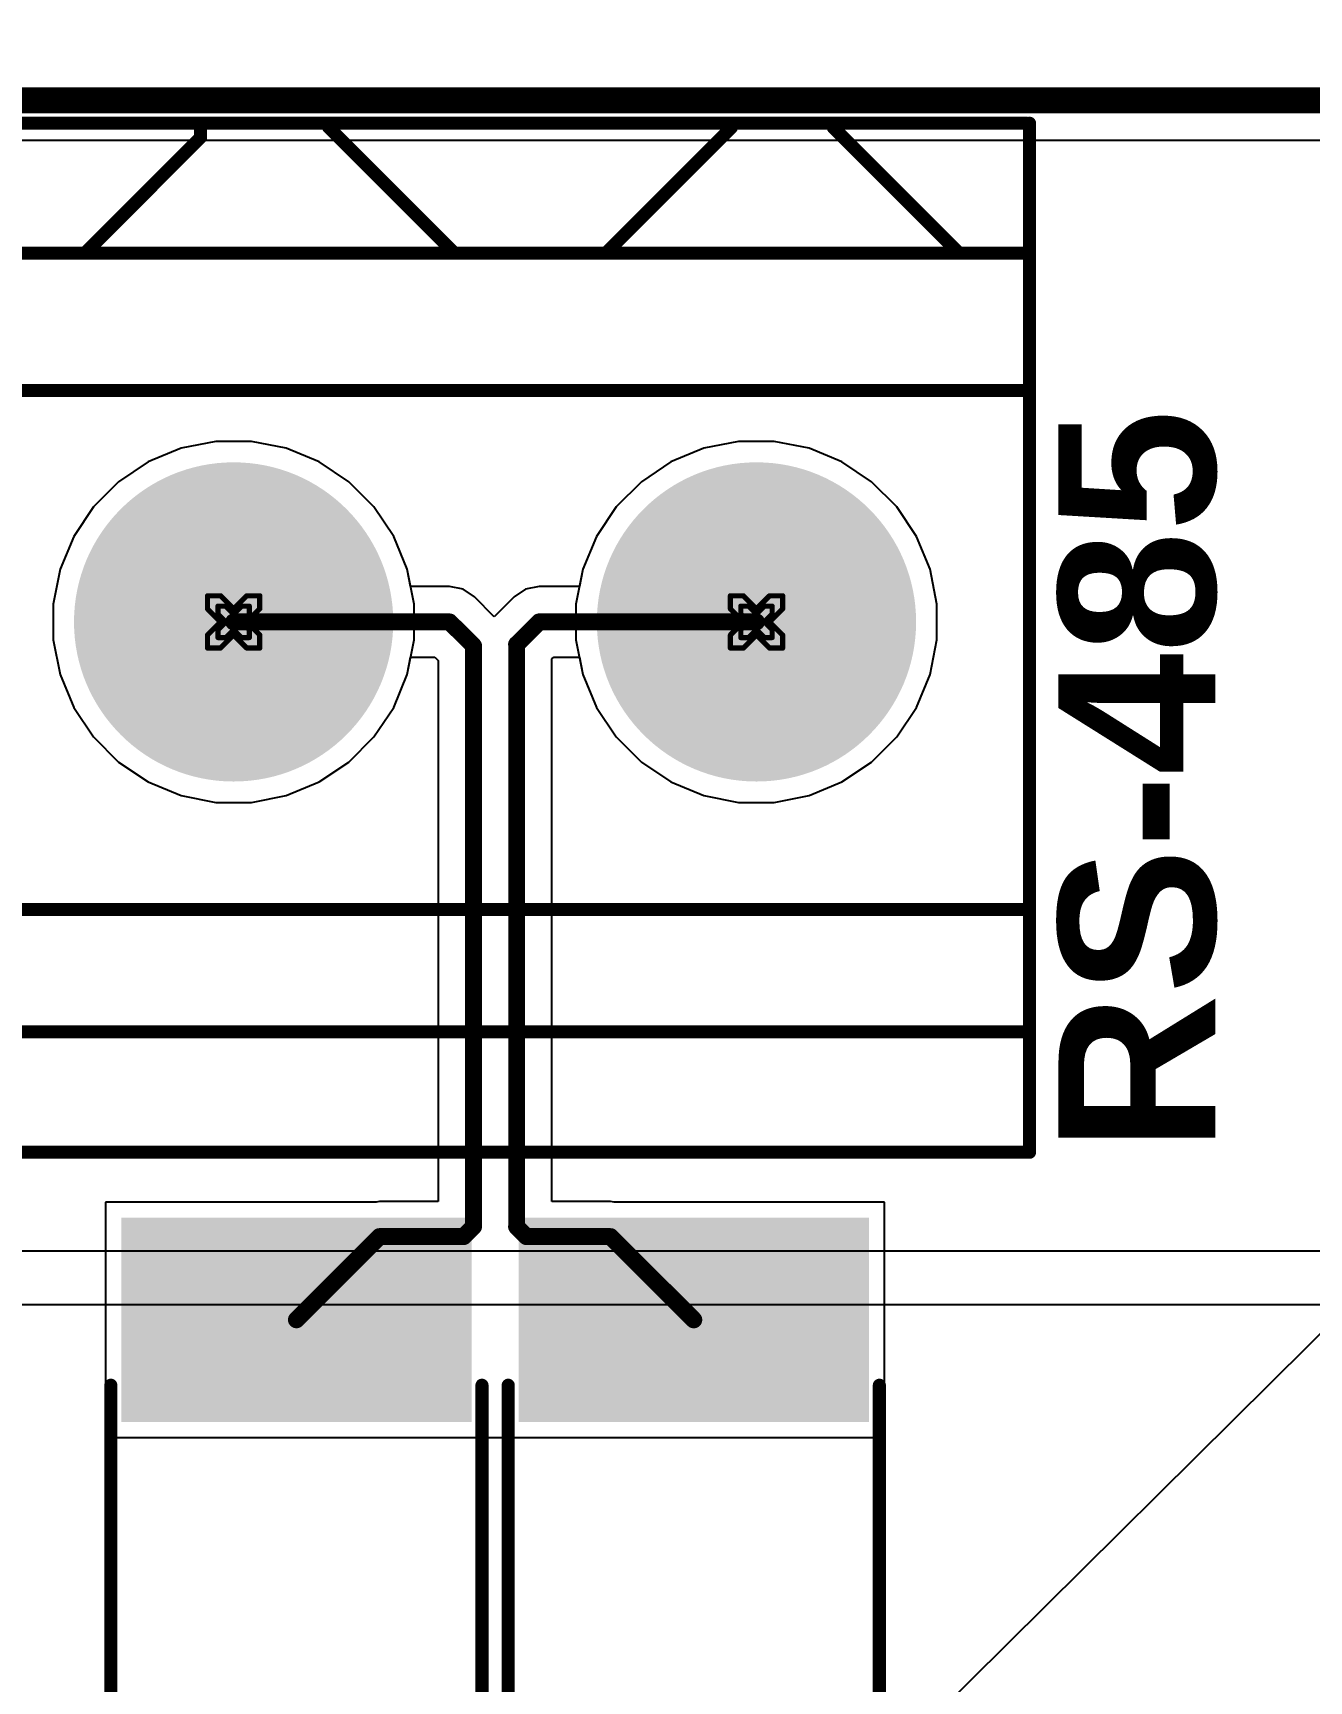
# Model space of a CAD drawing. Header units: inches. Extents: x 0 to 5401, y 0 to 5414.
# Drawn here: x 33.81 to 46.21, y 101.64 to 117.65 of the extents above; entities that cross this region are included whole.
import ezdxf

# ---------------------------------------------------------------- set-up
doc = ezdxf.new("R2010")
doc.units = ezdxf.units.IN
for name, color, linetype in [('Board Outline', 216, 'Continuous'), ('Bottom Layer', 5, 'Continuous'), ('Bottom Solder', 6, 'Continuous'), ('Drill Drawing', 1, 'Continuous'), ('Layer 1', 16, 'Continuous'), ('Layer 2', 76, 'Continuous'), ('Multi-Layer', 9, 'Continuous'), ('Pad Holes', 156, 'Continuous'), ('Top Layer', 1, 'Continuous'), ('Top Overlay', 2, 'Continuous'), ('Top Paste', 8, 'Continuous'), ('Top Solder', 216, 'Continuous')]:
    doc.layers.add(name, color=color, linetype=linetype)
doc.styles.add('Arial_Bold', font='', dxfattribs={"height": 0.2})
doc.styles.get('Arial_Bold').set_extended_font_data('Arial', bold=True)

# ---------------------------------------------------------------- blocks, each defined once
blk = doc.blocks.new('P____PAK_SO_8_1')
at = {"layer": 'Top Solder'}
blk.add_line((2.629, -2.439), (-5387.451, -5346.576), dxfattribs=at)
blk = doc.blocks.new('DB128L_5_08_3P_BK_S_187')
at = {"layer": 'Bottom Layer'}
h = blk.add_hatch(color=5, dxfattribs=at)
edge = h.paths.add_edge_path()
edge.add_arc((-5.08, 0), 1.5, 0, 360)
h = blk.add_hatch(color=5, dxfattribs=at)
edge = h.paths.add_edge_path()
edge.add_arc((0, 0), 1.5, 0, 360)
h = blk.add_hatch(color=5, dxfattribs=at)
edge = h.paths.add_edge_path()
edge.add_arc((5.08, 0), 1.5, 0, 360)
at = {"layer": 'Bottom Solder'}
h = blk.add_hatch(color=6, dxfattribs=at)
edge = h.paths.add_edge_path()
edge.add_arc((-5.08, 0), 1.551, 0, 360)
h = blk.add_hatch(color=6, dxfattribs=at)
edge = h.paths.add_edge_path()
edge.add_arc((0, 0), 1.551, 0, 360)
h = blk.add_hatch(color=6, dxfattribs=at)
edge = h.paths.add_edge_path()
edge.add_arc((5.08, 0), 1.551, 0, 360)
at = {"layer": 'Layer 1'}
h = blk.add_hatch(color=16, dxfattribs=at)
edge = h.paths.add_edge_path()
edge.add_arc((-5.08, 0), 1.5, 0, 360)
h = blk.add_hatch(color=16, dxfattribs=at)
edge = h.paths.add_edge_path()
edge.add_arc((0, 0), 1.5, 0, 360)
h = blk.add_hatch(color=16, dxfattribs=at)
edge = h.paths.add_edge_path()
edge.add_arc((5.08, 0), 1.5, 0, 360)
at = {"layer": 'Layer 2'}
h = blk.add_hatch(color=76, dxfattribs=at)
edge = h.paths.add_edge_path()
edge.add_arc((-5.08, 0), 1.5, 0, 360)
h = blk.add_hatch(color=76, dxfattribs=at)
edge = h.paths.add_edge_path()
edge.add_arc((0, 0), 1.5, 0, 360)
h = blk.add_hatch(color=76, dxfattribs=at)
edge = h.paths.add_edge_path()
edge.add_arc((5.08, 0), 1.5, 0, 360)
at = {"layer": 'Multi-Layer'}
h = blk.add_hatch(color=9, dxfattribs=at)
edge = h.paths.add_edge_path()
edge.add_arc((-5.08, 0), 1.5, 0, 360)
h = blk.add_hatch(color=9, dxfattribs=at)
edge = h.paths.add_edge_path()
edge.add_arc((0, 0), 1.5, 0, 360)
h = blk.add_hatch(color=9, dxfattribs=at)
edge = h.paths.add_edge_path()
edge.add_arc((5.08, 0), 1.5, 0, 360)
at = {"layer": 'Pad Holes'}
h = blk.add_hatch(color=7, dxfattribs=at)
edge = h.paths.add_edge_path()
edge.add_arc((-5.08, 0), 0.8, 0, 360)
h = blk.add_hatch(color=7, dxfattribs=at)
edge = h.paths.add_edge_path()
edge.add_arc((0, 0), 0.8, 0, 360)
h = blk.add_hatch(color=7, dxfattribs=at)
edge = h.paths.add_edge_path()
edge.add_arc((5.08, 0), 0.8, 0, 360)
at = {"layer": 'Top Layer'}
h = blk.add_hatch(color=1, dxfattribs=at)
edge = h.paths.add_edge_path()
edge.add_arc((-5.08, 0), 1.5, 0, 360)
h = blk.add_hatch(color=1, dxfattribs=at)
edge = h.paths.add_edge_path()
edge.add_arc((0, 0), 1.5, 0, 360)
h = blk.add_hatch(color=1, dxfattribs=at)
edge = h.paths.add_edge_path()
edge.add_arc((5.08, 0), 1.5, 0, 360)
at = {"layer": 'Top Solder'}
h = blk.add_hatch(color=216, dxfattribs=at)
edge = h.paths.add_edge_path()
edge.add_arc((-5.08, 0), 1.551, 0, 360)
h = blk.add_hatch(color=216, dxfattribs=at)
edge = h.paths.add_edge_path()
edge.add_arc((0, 0), 1.551, 0, 360)
h = blk.add_hatch(color=216, dxfattribs=at)
edge = h.paths.add_edge_path()
edge.add_arc((5.08, 0), 1.551, 0, 360)
at = {"layer": 'Top Overlay'}
for points in [[(7.327, 5.154, 0.127, 0.127, 0), (-7.733, 5.154, 0.127, 0.127, 0)], [(-7.733, -4.846, 0.127, 0.127, 0), (-7.733, 5.154, 0.127, 0.127, 0)], [(0.465, 5.154, 0.127, 0.127, 0), (-0.78, 5.154, 0.127, 0.127, 0)], [(7.327, 5.154, 0.127, 0.127, 0), (7.327, -4.846, 0.127, 0.127, 0)], [(8.22, 4.446, 0.127, 0.127, 0), (7.325, 4.446, 0.127, 0.127, 0)], [(8.22, 4.446, 0.127, 0.127, 0), (8.22, 3.257, 0.127, 0.127, 0)], [(7.327, 3.983, 0.127, 0.127, 0), (-7.733, 3.983, 0.127, 0.127, 0)], [(8.22, 3.257, 0.127, 0.127, 0), (7.325, 3.257, 0.127, 0.127, 0)], [(7.327, 2.794, 0.127, 0.127, 0), (-7.733, 2.794, 0.127, 0.127, 0)], [(-7.699, -2.249, 0.127, 0.127, 0), (-7.733, -2.215, 0.127, 0.127, 0)], [(7.327, -2.249, 0.127, 0.127, 0), (-7.699, -2.249, 0.127, 0.127, 0)], [(8.22, -3.174, 0.127, 0.127, 0), (7.325, -3.174, 0.127, 0.127, 0)], [(8.22, -3.174, 0.127, 0.127, 0), (8.22, -4.318, 0.127, 0.127, 0)], [(7.274, -3.584, 0.127, 0.127, 0), (-7.656, -3.584, 0.127, 0.127, 0)], [(-7.02, -3.584, 0.127, 0.127, 0), (-7.02, -3.612, 0.127, 0.127, 0)], [(-3.616, -3.584, 0.127, 0.127, 0), (-4.836, -4.803, 0.127, 0.127, 0)], [(-2.146, -3.584, 0.127, 0.127, 0), (-2.27, -3.584, 0.127, 0.127, 0)], [(-0.924, -4.806, 0.127, 0.127, 0), (-2.146, -3.584, 0.127, 0.127, 0)], [(1.444, -3.584, 0.127, 0.127, 0), (0.321, -4.708, 0.127, 0.127, 0)], [(4.209, -4.806, 0.127, 0.127, 0), (2.988, -3.584, 0.127, 0.127, 0)], [(6.671, -3.584, 0.127, 0.127, 0), (6.671, -3.612, 0.127, 0.127, 0)], [(-5.826, -4.806, 0.127, 0.127, 0), (-7.02, -3.612, 0.127, 0.127, 0)], [(6.671, -3.612, 0.127, 0.127, 0), (5.477, -4.806, 0.127, 0.127, 0)], [(8.22, -4.318, 0.127, 0.127, 0), (7.325, -4.318, 0.127, 0.127, 0)], [(0.321, -4.708, 0.127, 0.127, 0), (0.321, -4.806, 0.127, 0.127, 0)], [(7.297, -4.846, 0.127, 0.127, 0), (-7.703, -4.846, 0.127, 0.127, 0)], [(-4.836, -4.803, 0.127, 0.127, 0), (-4.836, -4.806, 0.127, 0.127, 0)], [(4.308, -4.806, 0.127, 0.127, 0), (4.209, -4.806, 0.127, 0.127, 0)]]:
    blk.add_lwpolyline(points, format="xyseb", dxfattribs=at)
for points in [[(-7.765, 5.154, 0.0635, 0.0635, 1), (-7.701, 5.154, 0.0635, 0.0635, 1)], [(-7.765, 5.154, 0.0635, 0.0635, 1), (-7.701, 5.154, 0.0635, 0.0635, 1)], [(-0.811, 5.154, 0.0635, 0.0635, 1), (-0.748, 5.154, 0.0635, 0.0635, 1)], [(0.433, 5.154, 0.0635, 0.0635, 1), (0.497, 5.154, 0.0635, 0.0635, 1)], [(7.295, 5.154, 0.0635, 0.0635, 1), (7.359, 5.154, 0.0635, 0.0635, 1)], [(7.295, 5.154, 0.0635, 0.0635, 1), (7.359, 5.154, 0.0635, 0.0635, 1)], [(7.293, 4.446, 0.0635, 0.0635, 1), (7.357, 4.446, 0.0635, 0.0635, 1)], [(8.188, 4.446, 0.0635, 0.0635, 1), (8.252, 4.446, 0.0635, 0.0635, 1)], [(8.188, 4.446, 0.0635, 0.0635, 1), (8.252, 4.446, 0.0635, 0.0635, 1)], [(-7.765, 3.983, 0.0635, 0.0635, 1), (-7.701, 3.983, 0.0635, 0.0635, 1)], [(7.295, 3.983, 0.0635, 0.0635, 1), (7.359, 3.983, 0.0635, 0.0635, 1)], [(7.293, 3.257, 0.0635, 0.0635, 1), (7.357, 3.257, 0.0635, 0.0635, 1)], [(8.188, 3.257, 0.0635, 0.0635, 1), (8.252, 3.257, 0.0635, 0.0635, 1)], [(8.188, 3.257, 0.0635, 0.0635, 1), (8.252, 3.257, 0.0635, 0.0635, 1)], [(-7.765, 2.794, 0.0635, 0.0635, 1), (-7.701, 2.794, 0.0635, 0.0635, 1)], [(7.295, 2.794, 0.0635, 0.0635, 1), (7.359, 2.794, 0.0635, 0.0635, 1)], [(-7.765, -2.215, 0.0635, 0.0635, 1), (-7.701, -2.215, 0.0635, 0.0635, 1)], [(-7.731, -2.249, 0.0635, 0.0635, 1), (-7.668, -2.249, 0.0635, 0.0635, 1)], [(-7.731, -2.249, 0.0635, 0.0635, 1), (-7.668, -2.249, 0.0635, 0.0635, 1)], [(7.295, -2.249, 0.0635, 0.0635, 1), (7.359, -2.249, 0.0635, 0.0635, 1)], [(7.293, -3.174, 0.0635, 0.0635, 1), (7.357, -3.174, 0.0635, 0.0635, 1)], [(8.188, -3.174, 0.0635, 0.0635, 1), (8.252, -3.174, 0.0635, 0.0635, 1)], [(8.188, -3.174, 0.0635, 0.0635, 1), (8.252, -3.174, 0.0635, 0.0635, 1)], [(-7.688, -3.584, 0.0635, 0.0635, 1), (-7.624, -3.584, 0.0635, 0.0635, 1)], [(-7.052, -3.584, 0.0635, 0.0635, 1), (-6.988, -3.584, 0.0635, 0.0635, 1)], [(-3.648, -3.584, 0.0635, 0.0635, 1), (-3.585, -3.584, 0.0635, 0.0635, 1)], [(-2.302, -3.584, 0.0635, 0.0635, 1), (-2.238, -3.584, 0.0635, 0.0635, 1)], [(-2.178, -3.584, 0.0635, 0.0635, 1), (-2.114, -3.584, 0.0635, 0.0635, 1)], [(-2.178, -3.584, 0.0635, 0.0635, 1), (-2.114, -3.584, 0.0635, 0.0635, 1)], [(1.412, -3.584, 0.0635, 0.0635, 1), (1.476, -3.584, 0.0635, 0.0635, 1)], [(2.956, -3.584, 0.0635, 0.0635, 1), (3.019, -3.584, 0.0635, 0.0635, 1)], [(6.639, -3.584, 0.0635, 0.0635, 1), (6.702, -3.584, 0.0635, 0.0635, 1)], [(7.242, -3.584, 0.0635, 0.0635, 1), (7.306, -3.584, 0.0635, 0.0635, 1)], [(-7.052, -3.612, 0.0635, 0.0635, 1), (-6.988, -3.612, 0.0635, 0.0635, 1)], [(-7.052, -3.612, 0.0635, 0.0635, 1), (-6.988, -3.612, 0.0635, 0.0635, 1)], [(6.639, -3.612, 0.0635, 0.0635, 1), (6.702, -3.612, 0.0635, 0.0635, 1)], [(6.639, -3.612, 0.0635, 0.0635, 1), (6.702, -3.612, 0.0635, 0.0635, 1)], [(7.293, -4.318, 0.0635, 0.0635, 1), (7.357, -4.318, 0.0635, 0.0635, 1)], [(8.188, -4.318, 0.0635, 0.0635, 1), (8.252, -4.318, 0.0635, 0.0635, 1)], [(8.188, -4.318, 0.0635, 0.0635, 1), (8.252, -4.318, 0.0635, 0.0635, 1)], [(0.289, -4.708, 0.0635, 0.0635, 1), (0.352, -4.708, 0.0635, 0.0635, 1)], [(0.289, -4.708, 0.0635, 0.0635, 1), (0.352, -4.708, 0.0635, 0.0635, 1)], [(-7.765, -4.846, 0.0635, 0.0635, 1), (-7.701, -4.846, 0.0635, 0.0635, 1)], [(-7.735, -4.846, 0.0635, 0.0635, 1), (-7.671, -4.846, 0.0635, 0.0635, 1)], [(-5.858, -4.806, 0.0635, 0.0635, 1), (-5.794, -4.806, 0.0635, 0.0635, 1)], [(-4.867, -4.803, 0.0635, 0.0635, 1), (-4.804, -4.803, 0.0635, 0.0635, 1)], [(-4.867, -4.803, 0.0635, 0.0635, 1), (-4.804, -4.803, 0.0635, 0.0635, 1)], [(-4.867, -4.806, 0.0635, 0.0635, 1), (-4.804, -4.806, 0.0635, 0.0635, 1)], [(-0.956, -4.806, 0.0635, 0.0635, 1), (-0.892, -4.806, 0.0635, 0.0635, 1)], [(0.289, -4.806, 0.0635, 0.0635, 1), (0.352, -4.806, 0.0635, 0.0635, 1)], [(4.178, -4.806, 0.0635, 0.0635, 1), (4.241, -4.806, 0.0635, 0.0635, 1)], [(4.178, -4.806, 0.0635, 0.0635, 1), (4.241, -4.806, 0.0635, 0.0635, 1)], [(4.277, -4.806, 0.0635, 0.0635, 1), (4.34, -4.806, 0.0635, 0.0635, 1)], [(5.445, -4.806, 0.0635, 0.0635, 1), (5.509, -4.806, 0.0635, 0.0635, 1)], [(7.265, -4.846, 0.0635, 0.0635, 1), (7.329, -4.846, 0.0635, 0.0635, 1)], [(7.295, -4.846, 0.0635, 0.0635, 1), (7.359, -4.846, 0.0635, 0.0635, 1)]]:
    blk.add_lwpolyline(points, format="xyseb", close=True, dxfattribs=at)
blk = doc.blocks.new('F____1812__207')
at = {"layer": 'Top Layer'}
for points in [[(-3.38, 1.6), (-1.6, 1.6), (-1.6, -1.6), (-3.38, -1.6)], [(1.6, 1.6), (3.38, 1.6), (3.38, -1.6), (1.6, -1.6)]]:
    blk.add_hatch(color=1, dxfattribs=at).paths.add_polyline_path(points)
at = {"layer": 'Top Paste'}
for points in [[(-3.38, 1.6), (-1.6, 1.6), (-1.6, -1.6), (-3.38, -1.6)], [(1.6, 1.6), (3.38, 1.6), (3.38, -1.6), (1.6, -1.6)]]:
    blk.add_hatch(color=8, dxfattribs=at).paths.add_polyline_path(points)
at = {"layer": 'Top Solder'}
for points in [[(-3.482, 1.702), (-1.498, 1.702), (-1.498, -1.702), (-3.482, -1.702)], [(1.498, 1.702), (3.482, 1.702), (3.482, -1.702), (1.498, -1.702)]]:
    blk.add_hatch(color=216, dxfattribs=at).paths.add_polyline_path(points)
at = {"layer": 'Top Overlay'}
for points in [[(-1.753, 1.803, 0.127, 0.127, 0), (1.854, 1.803, 0.127, 0.127, 0)], [(-1.753, -1.803, 0.127, 0.127, 0), (1.854, -1.803, 0.127, 0.127, 0)]]:
    blk.add_lwpolyline(points, format="xyseb", dxfattribs=at)
for points in [[(-1.784, 1.803, 0.0635, 0.0635, 1), (-1.721, 1.803, 0.0635, 0.0635, 1)], [(1.822, 1.803, 0.0635, 0.0635, 1), (1.886, 1.803, 0.0635, 0.0635, 1)], [(-1.784, -1.803, 0.0635, 0.0635, 1), (-1.721, -1.803, 0.0635, 0.0635, 1)], [(1.822, -1.803, 0.0635, 0.0635, 1), (1.886, -1.803, 0.0635, 0.0635, 1)]]:
    blk.add_lwpolyline(points, format="xyseb", close=True, dxfattribs=at)
blk = doc.blocks.new('F____1812__208')
at = {"layer": 'Top Layer'}
for points in [[(-3.38, 1.6), (-1.6, 1.6), (-1.6, -1.6), (-3.38, -1.6)], [(1.6, 1.6), (3.38, 1.6), (3.38, -1.6), (1.6, -1.6)]]:
    blk.add_hatch(color=1, dxfattribs=at).paths.add_polyline_path(points)
at = {"layer": 'Top Paste'}
for points in [[(-3.38, 1.6), (-1.6, 1.6), (-1.6, -1.6), (-3.38, -1.6)], [(1.6, 1.6), (3.38, 1.6), (3.38, -1.6), (1.6, -1.6)]]:
    blk.add_hatch(color=8, dxfattribs=at).paths.add_polyline_path(points)
at = {"layer": 'Top Solder'}
for points in [[(-3.482, 1.702), (-1.498, 1.702), (-1.498, -1.702), (-3.482, -1.702)], [(1.498, 1.702), (3.482, 1.702), (3.482, -1.702), (1.498, -1.702)]]:
    blk.add_hatch(color=216, dxfattribs=at).paths.add_polyline_path(points)
at = {"layer": 'Top Overlay'}
for points in [[(-1.753, 1.803, 0.127, 0.127, 0), (1.854, 1.803, 0.127, 0.127, 0)], [(-1.753, -1.803, 0.127, 0.127, 0), (1.854, -1.803, 0.127, 0.127, 0)]]:
    blk.add_lwpolyline(points, format="xyseb", dxfattribs=at)
for points in [[(-1.784, 1.803, 0.0635, 0.0635, 1), (-1.721, 1.803, 0.0635, 0.0635, 1)], [(1.822, 1.803, 0.0635, 0.0635, 1), (1.886, 1.803, 0.0635, 0.0635, 1)], [(-1.784, -1.803, 0.0635, 0.0635, 1), (-1.721, -1.803, 0.0635, 0.0635, 1)], [(1.822, -1.803, 0.0635, 0.0635, 1), (1.886, -1.803, 0.0635, 0.0635, 1)]]:
    blk.add_lwpolyline(points, format="xyseb", close=True, dxfattribs=at)

msp = doc.modelspace()

# ---------------------------------------------------------------- linework, layer by layer
at = {"layer": 'Board Outline'}
msp.add_lwpolyline([(0, 117, 0.254, 0.254, 0), (150, 117, 0.254, 0.254, 0)], format="xyseb", dxfattribs=at)
at = {"layer": 'Bottom Layer'}
for p, q in [((4.517, 116.612), (94.856, 116.612)), ((35.252, 113.618), (34.932, 113.486)), ((35.59, 113.685), (35.252, 113.618)), ((35.936, 113.685), (35.59, 113.685)), ((36.275, 113.618), (35.936, 113.685)), ((36.594, 113.486), (36.275, 113.618)), ((40.332, 113.618), (40.012, 113.486)), ((40.67, 113.685), (40.332, 113.618)), ((41.016, 113.685), (40.67, 113.685)), ((41.355, 113.618), (41.016, 113.685)), ((41.674, 113.486), (41.355, 113.618)), ((34.932, 113.486), (34.645, 113.294)), ((36.881, 113.294), (36.594, 113.486)), ((40.012, 113.486), (39.725, 113.294)), ((41.961, 113.294), (41.674, 113.486)), ((34.645, 113.294), (34.401, 113.049)), ((37.126, 113.049), (36.881, 113.294)), ((39.725, 113.294), (39.481, 113.049)), ((42.206, 113.049), (41.961, 113.294)), ((34.401, 113.049), (34.209, 112.762)), ((37.318, 112.762), (37.126, 113.049)), ((39.481, 113.049), (39.289, 112.762)), ((42.398, 112.762), (42.206, 113.049)), ((34.209, 112.762), (34.077, 112.443)), ((37.45, 112.443), (37.318, 112.762)), ((39.289, 112.762), (39.157, 112.443)), ((42.53, 112.443), (42.398, 112.762)), ((34.077, 112.443), (34.009, 112.104)), ((37.517, 112.104), (37.45, 112.443)), ((39.157, 112.443), (39.089, 112.104)), ((42.597, 112.104), (42.53, 112.443)), ((34.009, 112.104), (34.009, 111.758)), ((37.517, 111.758), (37.517, 112.104)), ((39.089, 112.104), (39.089, 111.758)), ((42.597, 111.758), (42.597, 112.104)), ((34.009, 111.758), (34.077, 111.42)), ((37.45, 111.42), (37.517, 111.758)), ((39.089, 111.758), (39.157, 111.42)), ((42.53, 111.42), (42.597, 111.758)), ((34.077, 111.42), (34.209, 111.1)), ((37.318, 111.1), (37.45, 111.42)), ((39.157, 111.42), (39.289, 111.1)), ((42.398, 111.1), (42.53, 111.42)), ((34.209, 111.1), (34.401, 110.813)), ((37.126, 110.813), (37.318, 111.1)), ((39.289, 111.1), (39.481, 110.813)), ((42.206, 110.813), (42.398, 111.1)), ((34.401, 110.813), (34.645, 110.569)), ((36.881, 110.569), (37.126, 110.813)), ((39.481, 110.813), (39.725, 110.569)), ((41.961, 110.569), (42.206, 110.813)), ((34.645, 110.569), (34.932, 110.377)), ((36.594, 110.377), (36.881, 110.569)), ((39.725, 110.569), (40.012, 110.377)), ((41.674, 110.377), (41.961, 110.569)), ((34.932, 110.377), (35.252, 110.245)), ((36.275, 110.245), (36.594, 110.377)), ((40.012, 110.377), (40.332, 110.245)), ((41.355, 110.245), (41.674, 110.377)), ((35.252, 110.245), (35.59, 110.177)), ((35.936, 110.177), (36.275, 110.245)), ((40.332, 110.245), (40.67, 110.177)), ((41.016, 110.177), (41.355, 110.245)), ((35.59, 110.177), (35.936, 110.177)), ((40.67, 110.177), (41.016, 110.177))]:
    msp.add_line(p, q, dxfattribs=at)
at = {"layer": 'Drill Drawing'}
for points in [[(35.509, 112.058, 0.0508, 0.0508, 0), (35.509, 112.185, 0.0508, 0.0508, 0)], [(35.509, 112.185, 0.0508, 0.0508, 0), (35.636, 112.185, 0.0508, 0.0508, 0)], [(35.636, 112.185, 0.0508, 0.0508, 0), (35.763, 112.058, 0.0508, 0.0508, 0)], [(35.763, 112.058, 0.0508, 0.0508, 0), (35.89, 112.185, 0.0508, 0.0508, 0)], [(35.89, 112.185, 0.0508, 0.0508, 0), (36.017, 112.185, 0.0508, 0.0508, 0)], [(36.017, 112.058, 0.0508, 0.0508, 0), (36.017, 112.185, 0.0508, 0.0508, 0)], [(40.589, 112.058, 0.0508, 0.0508, 0), (40.589, 112.185, 0.0508, 0.0508, 0)], [(40.589, 112.185, 0.0508, 0.0508, 0), (40.716, 112.185, 0.0508, 0.0508, 0)], [(40.716, 112.185, 0.0508, 0.0508, 0), (40.843, 112.058, 0.0508, 0.0508, 0)], [(40.843, 112.058, 0.0508, 0.0508, 0), (40.97, 112.185, 0.0508, 0.0508, 0)], [(40.97, 112.185, 0.0508, 0.0508, 0), (41.097, 112.185, 0.0508, 0.0508, 0)], [(41.097, 112.058, 0.0508, 0.0508, 0), (41.097, 112.185, 0.0508, 0.0508, 0)], [(35.509, 112.058, 0.0508, 0.0508, 0), (35.636, 111.931, 0.0508, 0.0508, 0)], [(35.509, 111.804, 0.0508, 0.0508, 0), (35.636, 111.931, 0.0508, 0.0508, 0)], [(35.611, 112.007, 0.0508, 0.0508, 0), (35.611, 112.084, 0.0508, 0.0508, 0)], [(35.611, 112.084, 0.0508, 0.0508, 0), (35.687, 112.084, 0.0508, 0.0508, 0)], [(35.611, 112.007, 0.0508, 0.0508, 0), (35.687, 111.931, 0.0508, 0.0508, 0)], [(35.611, 111.855, 0.0508, 0.0508, 0), (35.687, 111.931, 0.0508, 0.0508, 0)], [(35.687, 112.084, 0.0508, 0.0508, 0), (35.763, 112.007, 0.0508, 0.0508, 0)], [(35.763, 112.007, 0.0508, 0.0508, 0), (35.839, 112.084, 0.0508, 0.0508, 0)], [(35.839, 112.084, 0.0508, 0.0508, 0), (35.916, 112.084, 0.0508, 0.0508, 0)], [(35.839, 111.931, 0.0508, 0.0508, 0), (35.916, 112.007, 0.0508, 0.0508, 0)], [(35.839, 111.931, 0.0508, 0.0508, 0), (35.916, 111.855, 0.0508, 0.0508, 0)], [(35.89, 111.931, 0.0508, 0.0508, 0), (36.017, 112.058, 0.0508, 0.0508, 0)], [(35.89, 111.931, 0.0508, 0.0508, 0), (36.017, 111.804, 0.0508, 0.0508, 0)], [(35.916, 112.007, 0.0508, 0.0508, 0), (35.916, 112.084, 0.0508, 0.0508, 0)], [(40.589, 112.058, 0.0508, 0.0508, 0), (40.716, 111.931, 0.0508, 0.0508, 0)], [(40.589, 111.804, 0.0508, 0.0508, 0), (40.716, 111.931, 0.0508, 0.0508, 0)], [(40.691, 112.007, 0.0508, 0.0508, 0), (40.691, 112.084, 0.0508, 0.0508, 0)], [(40.691, 112.084, 0.0508, 0.0508, 0), (40.767, 112.084, 0.0508, 0.0508, 0)], [(40.691, 112.007, 0.0508, 0.0508, 0), (40.767, 111.931, 0.0508, 0.0508, 0)], [(40.691, 111.855, 0.0508, 0.0508, 0), (40.767, 111.931, 0.0508, 0.0508, 0)], [(40.767, 112.084, 0.0508, 0.0508, 0), (40.843, 112.007, 0.0508, 0.0508, 0)], [(40.843, 112.007, 0.0508, 0.0508, 0), (40.919, 112.084, 0.0508, 0.0508, 0)], [(40.919, 112.084, 0.0508, 0.0508, 0), (40.996, 112.084, 0.0508, 0.0508, 0)], [(40.919, 111.931, 0.0508, 0.0508, 0), (40.996, 112.007, 0.0508, 0.0508, 0)], [(40.919, 111.931, 0.0508, 0.0508, 0), (40.996, 111.855, 0.0508, 0.0508, 0)], [(40.97, 111.931, 0.0508, 0.0508, 0), (41.097, 112.058, 0.0508, 0.0508, 0)], [(40.97, 111.931, 0.0508, 0.0508, 0), (41.097, 111.804, 0.0508, 0.0508, 0)], [(40.996, 112.007, 0.0508, 0.0508, 0), (40.996, 112.084, 0.0508, 0.0508, 0)], [(35.509, 111.677, 0.0508, 0.0508, 0), (35.509, 111.804, 0.0508, 0.0508, 0)], [(35.611, 111.779, 0.0508, 0.0508, 0), (35.611, 111.855, 0.0508, 0.0508, 0)], [(35.611, 111.779, 0.0508, 0.0508, 0), (35.687, 111.779, 0.0508, 0.0508, 0)], [(35.636, 111.677, 0.0508, 0.0508, 0), (35.763, 111.804, 0.0508, 0.0508, 0)], [(35.687, 111.779, 0.0508, 0.0508, 0), (35.763, 111.855, 0.0508, 0.0508, 0)], [(35.763, 111.855, 0.0508, 0.0508, 0), (35.839, 111.779, 0.0508, 0.0508, 0)], [(35.763, 111.804, 0.0508, 0.0508, 0), (35.89, 111.677, 0.0508, 0.0508, 0)], [(35.839, 111.779, 0.0508, 0.0508, 0), (35.916, 111.779, 0.0508, 0.0508, 0)], [(35.916, 111.779, 0.0508, 0.0508, 0), (35.916, 111.855, 0.0508, 0.0508, 0)], [(36.017, 111.677, 0.0508, 0.0508, 0), (36.017, 111.804, 0.0508, 0.0508, 0)], [(40.589, 111.677, 0.0508, 0.0508, 0), (40.589, 111.804, 0.0508, 0.0508, 0)], [(40.691, 111.779, 0.0508, 0.0508, 0), (40.691, 111.855, 0.0508, 0.0508, 0)], [(40.691, 111.779, 0.0508, 0.0508, 0), (40.767, 111.779, 0.0508, 0.0508, 0)], [(40.716, 111.677, 0.0508, 0.0508, 0), (40.843, 111.804, 0.0508, 0.0508, 0)], [(40.767, 111.779, 0.0508, 0.0508, 0), (40.843, 111.855, 0.0508, 0.0508, 0)], [(40.843, 111.855, 0.0508, 0.0508, 0), (40.919, 111.779, 0.0508, 0.0508, 0)], [(40.843, 111.804, 0.0508, 0.0508, 0), (40.97, 111.677, 0.0508, 0.0508, 0)], [(40.919, 111.779, 0.0508, 0.0508, 0), (40.996, 111.779, 0.0508, 0.0508, 0)], [(40.996, 111.779, 0.0508, 0.0508, 0), (40.996, 111.855, 0.0508, 0.0508, 0)], [(41.097, 111.677, 0.0508, 0.0508, 0), (41.097, 111.804, 0.0508, 0.0508, 0)], [(35.509, 111.677, 0.0508, 0.0508, 0), (35.636, 111.677, 0.0508, 0.0508, 0)], [(35.89, 111.677, 0.0508, 0.0508, 0), (36.017, 111.677, 0.0508, 0.0508, 0)], [(40.589, 111.677, 0.0508, 0.0508, 0), (40.716, 111.677, 0.0508, 0.0508, 0)], [(40.97, 111.677, 0.0508, 0.0508, 0), (41.097, 111.677, 0.0508, 0.0508, 0)]]:
    msp.add_lwpolyline(points, format="xyseb", dxfattribs=at)
for points in [[(35.497, 112.185, 0.0254, 0.0254, 1), (35.522, 112.185, 0.0254, 0.0254, 1)], [(35.497, 112.185, 0.0254, 0.0254, 1), (35.522, 112.185, 0.0254, 0.0254, 1)], [(35.624, 112.185, 0.0254, 0.0254, 1), (35.649, 112.185, 0.0254, 0.0254, 1)], [(35.624, 112.185, 0.0254, 0.0254, 1), (35.649, 112.185, 0.0254, 0.0254, 1)], [(35.878, 112.185, 0.0254, 0.0254, 1), (35.903, 112.185, 0.0254, 0.0254, 1)], [(35.878, 112.185, 0.0254, 0.0254, 1), (35.903, 112.185, 0.0254, 0.0254, 1)], [(36.005, 112.185, 0.0254, 0.0254, 1), (36.03, 112.185, 0.0254, 0.0254, 1)], [(36.005, 112.185, 0.0254, 0.0254, 1), (36.03, 112.185, 0.0254, 0.0254, 1)], [(40.577, 112.185, 0.0254, 0.0254, 1), (40.602, 112.185, 0.0254, 0.0254, 1)], [(40.577, 112.185, 0.0254, 0.0254, 1), (40.602, 112.185, 0.0254, 0.0254, 1)], [(40.704, 112.185, 0.0254, 0.0254, 1), (40.729, 112.185, 0.0254, 0.0254, 1)], [(40.704, 112.185, 0.0254, 0.0254, 1), (40.729, 112.185, 0.0254, 0.0254, 1)], [(40.958, 112.185, 0.0254, 0.0254, 1), (40.983, 112.185, 0.0254, 0.0254, 1)], [(40.958, 112.185, 0.0254, 0.0254, 1), (40.983, 112.185, 0.0254, 0.0254, 1)], [(41.085, 112.185, 0.0254, 0.0254, 1), (41.11, 112.185, 0.0254, 0.0254, 1)], [(41.085, 112.185, 0.0254, 0.0254, 1), (41.11, 112.185, 0.0254, 0.0254, 1)], [(35.497, 112.058, 0.0254, 0.0254, 1), (35.522, 112.058, 0.0254, 0.0254, 1)], [(35.497, 112.058, 0.0254, 0.0254, 1), (35.522, 112.058, 0.0254, 0.0254, 1)], [(35.598, 112.084, 0.0254, 0.0254, 1), (35.624, 112.084, 0.0254, 0.0254, 1)], [(35.598, 112.084, 0.0254, 0.0254, 1), (35.624, 112.084, 0.0254, 0.0254, 1)], [(35.598, 112.007, 0.0254, 0.0254, 1), (35.624, 112.007, 0.0254, 0.0254, 1)], [(35.598, 112.007, 0.0254, 0.0254, 1), (35.624, 112.007, 0.0254, 0.0254, 1)], [(35.624, 111.931, 0.0254, 0.0254, 1), (35.649, 111.931, 0.0254, 0.0254, 1)], [(35.624, 111.931, 0.0254, 0.0254, 1), (35.649, 111.931, 0.0254, 0.0254, 1)], [(35.674, 112.084, 0.0254, 0.0254, 1), (35.7, 112.084, 0.0254, 0.0254, 1)], [(35.674, 112.084, 0.0254, 0.0254, 1), (35.7, 112.084, 0.0254, 0.0254, 1)], [(35.674, 111.931, 0.0254, 0.0254, 1), (35.7, 111.931, 0.0254, 0.0254, 1)], [(35.674, 111.931, 0.0254, 0.0254, 1), (35.7, 111.931, 0.0254, 0.0254, 1)], [(35.751, 112.058, 0.0254, 0.0254, 1), (35.776, 112.058, 0.0254, 0.0254, 1)], [(35.751, 112.058, 0.0254, 0.0254, 1), (35.776, 112.058, 0.0254, 0.0254, 1)], [(35.751, 112.007, 0.0254, 0.0254, 1), (35.776, 112.007, 0.0254, 0.0254, 1)], [(35.751, 112.007, 0.0254, 0.0254, 1), (35.776, 112.007, 0.0254, 0.0254, 1)], [(35.827, 112.084, 0.0254, 0.0254, 1), (35.852, 112.084, 0.0254, 0.0254, 1)], [(35.827, 112.084, 0.0254, 0.0254, 1), (35.852, 112.084, 0.0254, 0.0254, 1)], [(35.827, 111.931, 0.0254, 0.0254, 1), (35.852, 111.931, 0.0254, 0.0254, 1)], [(35.827, 111.931, 0.0254, 0.0254, 1), (35.852, 111.931, 0.0254, 0.0254, 1)], [(35.878, 111.931, 0.0254, 0.0254, 1), (35.903, 111.931, 0.0254, 0.0254, 1)], [(35.878, 111.931, 0.0254, 0.0254, 1), (35.903, 111.931, 0.0254, 0.0254, 1)], [(35.903, 112.084, 0.0254, 0.0254, 1), (35.928, 112.084, 0.0254, 0.0254, 1)], [(35.903, 112.084, 0.0254, 0.0254, 1), (35.928, 112.084, 0.0254, 0.0254, 1)], [(35.903, 112.007, 0.0254, 0.0254, 1), (35.928, 112.007, 0.0254, 0.0254, 1)], [(35.903, 112.007, 0.0254, 0.0254, 1), (35.928, 112.007, 0.0254, 0.0254, 1)], [(36.005, 112.058, 0.0254, 0.0254, 1), (36.03, 112.058, 0.0254, 0.0254, 1)], [(36.005, 112.058, 0.0254, 0.0254, 1), (36.03, 112.058, 0.0254, 0.0254, 1)], [(40.577, 112.058, 0.0254, 0.0254, 1), (40.602, 112.058, 0.0254, 0.0254, 1)], [(40.577, 112.058, 0.0254, 0.0254, 1), (40.602, 112.058, 0.0254, 0.0254, 1)], [(40.678, 112.084, 0.0254, 0.0254, 1), (40.704, 112.084, 0.0254, 0.0254, 1)], [(40.678, 112.084, 0.0254, 0.0254, 1), (40.704, 112.084, 0.0254, 0.0254, 1)], [(40.678, 112.007, 0.0254, 0.0254, 1), (40.704, 112.007, 0.0254, 0.0254, 1)], [(40.678, 112.007, 0.0254, 0.0254, 1), (40.704, 112.007, 0.0254, 0.0254, 1)], [(40.704, 111.931, 0.0254, 0.0254, 1), (40.729, 111.931, 0.0254, 0.0254, 1)], [(40.704, 111.931, 0.0254, 0.0254, 1), (40.729, 111.931, 0.0254, 0.0254, 1)], [(40.754, 112.084, 0.0254, 0.0254, 1), (40.78, 112.084, 0.0254, 0.0254, 1)], [(40.754, 112.084, 0.0254, 0.0254, 1), (40.78, 112.084, 0.0254, 0.0254, 1)], [(40.754, 111.931, 0.0254, 0.0254, 1), (40.78, 111.931, 0.0254, 0.0254, 1)], [(40.754, 111.931, 0.0254, 0.0254, 1), (40.78, 111.931, 0.0254, 0.0254, 1)], [(40.831, 112.058, 0.0254, 0.0254, 1), (40.856, 112.058, 0.0254, 0.0254, 1)], [(40.831, 112.058, 0.0254, 0.0254, 1), (40.856, 112.058, 0.0254, 0.0254, 1)], [(40.831, 112.007, 0.0254, 0.0254, 1), (40.856, 112.007, 0.0254, 0.0254, 1)], [(40.831, 112.007, 0.0254, 0.0254, 1), (40.856, 112.007, 0.0254, 0.0254, 1)], [(40.907, 112.084, 0.0254, 0.0254, 1), (40.932, 112.084, 0.0254, 0.0254, 1)], [(40.907, 112.084, 0.0254, 0.0254, 1), (40.932, 112.084, 0.0254, 0.0254, 1)], [(40.907, 111.931, 0.0254, 0.0254, 1), (40.932, 111.931, 0.0254, 0.0254, 1)], [(40.907, 111.931, 0.0254, 0.0254, 1), (40.932, 111.931, 0.0254, 0.0254, 1)], [(40.958, 111.931, 0.0254, 0.0254, 1), (40.983, 111.931, 0.0254, 0.0254, 1)], [(40.958, 111.931, 0.0254, 0.0254, 1), (40.983, 111.931, 0.0254, 0.0254, 1)], [(40.983, 112.084, 0.0254, 0.0254, 1), (41.008, 112.084, 0.0254, 0.0254, 1)], [(40.983, 112.084, 0.0254, 0.0254, 1), (41.008, 112.084, 0.0254, 0.0254, 1)], [(40.983, 112.007, 0.0254, 0.0254, 1), (41.008, 112.007, 0.0254, 0.0254, 1)], [(40.983, 112.007, 0.0254, 0.0254, 1), (41.008, 112.007, 0.0254, 0.0254, 1)], [(41.085, 112.058, 0.0254, 0.0254, 1), (41.11, 112.058, 0.0254, 0.0254, 1)], [(41.085, 112.058, 0.0254, 0.0254, 1), (41.11, 112.058, 0.0254, 0.0254, 1)], [(35.497, 111.804, 0.0254, 0.0254, 1), (35.522, 111.804, 0.0254, 0.0254, 1)], [(35.497, 111.804, 0.0254, 0.0254, 1), (35.522, 111.804, 0.0254, 0.0254, 1)], [(35.598, 111.855, 0.0254, 0.0254, 1), (35.624, 111.855, 0.0254, 0.0254, 1)], [(35.598, 111.855, 0.0254, 0.0254, 1), (35.624, 111.855, 0.0254, 0.0254, 1)], [(35.598, 111.779, 0.0254, 0.0254, 1), (35.624, 111.779, 0.0254, 0.0254, 1)], [(35.598, 111.779, 0.0254, 0.0254, 1), (35.624, 111.779, 0.0254, 0.0254, 1)], [(35.674, 111.779, 0.0254, 0.0254, 1), (35.7, 111.779, 0.0254, 0.0254, 1)], [(35.674, 111.779, 0.0254, 0.0254, 1), (35.7, 111.779, 0.0254, 0.0254, 1)], [(35.751, 111.855, 0.0254, 0.0254, 1), (35.776, 111.855, 0.0254, 0.0254, 1)], [(35.751, 111.855, 0.0254, 0.0254, 1), (35.776, 111.855, 0.0254, 0.0254, 1)], [(35.751, 111.804, 0.0254, 0.0254, 1), (35.776, 111.804, 0.0254, 0.0254, 1)], [(35.751, 111.804, 0.0254, 0.0254, 1), (35.776, 111.804, 0.0254, 0.0254, 1)], [(35.827, 111.779, 0.0254, 0.0254, 1), (35.852, 111.779, 0.0254, 0.0254, 1)], [(35.827, 111.779, 0.0254, 0.0254, 1), (35.852, 111.779, 0.0254, 0.0254, 1)], [(35.903, 111.855, 0.0254, 0.0254, 1), (35.928, 111.855, 0.0254, 0.0254, 1)], [(35.903, 111.855, 0.0254, 0.0254, 1), (35.928, 111.855, 0.0254, 0.0254, 1)], [(35.903, 111.779, 0.0254, 0.0254, 1), (35.928, 111.779, 0.0254, 0.0254, 1)], [(35.903, 111.779, 0.0254, 0.0254, 1), (35.928, 111.779, 0.0254, 0.0254, 1)], [(36.005, 111.804, 0.0254, 0.0254, 1), (36.03, 111.804, 0.0254, 0.0254, 1)], [(36.005, 111.804, 0.0254, 0.0254, 1), (36.03, 111.804, 0.0254, 0.0254, 1)], [(40.577, 111.804, 0.0254, 0.0254, 1), (40.602, 111.804, 0.0254, 0.0254, 1)], [(40.577, 111.804, 0.0254, 0.0254, 1), (40.602, 111.804, 0.0254, 0.0254, 1)], [(40.678, 111.855, 0.0254, 0.0254, 1), (40.704, 111.855, 0.0254, 0.0254, 1)], [(40.678, 111.855, 0.0254, 0.0254, 1), (40.704, 111.855, 0.0254, 0.0254, 1)], [(40.678, 111.779, 0.0254, 0.0254, 1), (40.704, 111.779, 0.0254, 0.0254, 1)], [(40.678, 111.779, 0.0254, 0.0254, 1), (40.704, 111.779, 0.0254, 0.0254, 1)], [(40.754, 111.779, 0.0254, 0.0254, 1), (40.78, 111.779, 0.0254, 0.0254, 1)], [(40.754, 111.779, 0.0254, 0.0254, 1), (40.78, 111.779, 0.0254, 0.0254, 1)], [(40.831, 111.855, 0.0254, 0.0254, 1), (40.856, 111.855, 0.0254, 0.0254, 1)], [(40.831, 111.855, 0.0254, 0.0254, 1), (40.856, 111.855, 0.0254, 0.0254, 1)], [(40.831, 111.804, 0.0254, 0.0254, 1), (40.856, 111.804, 0.0254, 0.0254, 1)], [(40.831, 111.804, 0.0254, 0.0254, 1), (40.856, 111.804, 0.0254, 0.0254, 1)], [(40.907, 111.779, 0.0254, 0.0254, 1), (40.932, 111.779, 0.0254, 0.0254, 1)], [(40.907, 111.779, 0.0254, 0.0254, 1), (40.932, 111.779, 0.0254, 0.0254, 1)], [(40.983, 111.855, 0.0254, 0.0254, 1), (41.008, 111.855, 0.0254, 0.0254, 1)], [(40.983, 111.855, 0.0254, 0.0254, 1), (41.008, 111.855, 0.0254, 0.0254, 1)], [(40.983, 111.779, 0.0254, 0.0254, 1), (41.008, 111.779, 0.0254, 0.0254, 1)], [(40.983, 111.779, 0.0254, 0.0254, 1), (41.008, 111.779, 0.0254, 0.0254, 1)], [(41.085, 111.804, 0.0254, 0.0254, 1), (41.11, 111.804, 0.0254, 0.0254, 1)], [(41.085, 111.804, 0.0254, 0.0254, 1), (41.11, 111.804, 0.0254, 0.0254, 1)], [(35.497, 111.677, 0.0254, 0.0254, 1), (35.522, 111.677, 0.0254, 0.0254, 1)], [(35.497, 111.677, 0.0254, 0.0254, 1), (35.522, 111.677, 0.0254, 0.0254, 1)], [(35.624, 111.677, 0.0254, 0.0254, 1), (35.649, 111.677, 0.0254, 0.0254, 1)], [(35.624, 111.677, 0.0254, 0.0254, 1), (35.649, 111.677, 0.0254, 0.0254, 1)], [(35.878, 111.677, 0.0254, 0.0254, 1), (35.903, 111.677, 0.0254, 0.0254, 1)], [(35.878, 111.677, 0.0254, 0.0254, 1), (35.903, 111.677, 0.0254, 0.0254, 1)], [(36.005, 111.677, 0.0254, 0.0254, 1), (36.03, 111.677, 0.0254, 0.0254, 1)], [(36.005, 111.677, 0.0254, 0.0254, 1), (36.03, 111.677, 0.0254, 0.0254, 1)], [(40.577, 111.677, 0.0254, 0.0254, 1), (40.602, 111.677, 0.0254, 0.0254, 1)], [(40.577, 111.677, 0.0254, 0.0254, 1), (40.602, 111.677, 0.0254, 0.0254, 1)], [(40.704, 111.677, 0.0254, 0.0254, 1), (40.729, 111.677, 0.0254, 0.0254, 1)], [(40.704, 111.677, 0.0254, 0.0254, 1), (40.729, 111.677, 0.0254, 0.0254, 1)], [(40.958, 111.677, 0.0254, 0.0254, 1), (40.983, 111.677, 0.0254, 0.0254, 1)], [(40.958, 111.677, 0.0254, 0.0254, 1), (40.983, 111.677, 0.0254, 0.0254, 1)], [(41.085, 111.677, 0.0254, 0.0254, 1), (41.11, 111.677, 0.0254, 0.0254, 1)], [(41.085, 111.677, 0.0254, 0.0254, 1), (41.11, 111.677, 0.0254, 0.0254, 1)]]:
    msp.add_lwpolyline(points, format="xyseb", close=True, dxfattribs=at)
at = {"layer": 'Layer 1'}
for p, q in [((4.603, 116.612), (145.397, 116.612)), ((35.252, 113.618), (34.932, 113.486)), ((35.59, 113.685), (35.252, 113.618)), ((35.936, 113.685), (35.59, 113.685)), ((36.275, 113.618), (35.936, 113.685)), ((36.594, 113.486), (36.275, 113.618)), ((40.332, 113.618), (40.012, 113.486)), ((40.67, 113.685), (40.332, 113.618)), ((41.016, 113.685), (40.67, 113.685)), ((41.355, 113.618), (41.016, 113.685)), ((41.674, 113.486), (41.355, 113.618)), ((34.932, 113.486), (34.645, 113.294)), ((36.881, 113.294), (36.594, 113.486)), ((40.012, 113.486), (39.725, 113.294)), ((41.961, 113.294), (41.674, 113.486)), ((34.645, 113.294), (34.401, 113.049)), ((37.126, 113.049), (36.881, 113.294)), ((39.725, 113.294), (39.481, 113.049)), ((42.206, 113.049), (41.961, 113.294)), ((34.401, 113.049), (34.209, 112.762)), ((37.318, 112.762), (37.126, 113.049)), ((39.481, 113.049), (39.289, 112.762)), ((42.398, 112.762), (42.206, 113.049)), ((34.209, 112.762), (34.077, 112.443)), ((37.45, 112.443), (37.318, 112.762)), ((39.289, 112.762), (39.157, 112.443)), ((42.53, 112.443), (42.398, 112.762)), ((34.077, 112.443), (34.009, 112.104)), ((37.517, 112.104), (37.45, 112.443)), ((39.157, 112.443), (39.089, 112.104)), ((42.597, 112.104), (42.53, 112.443)), ((34.009, 112.104), (34.009, 111.758)), ((37.517, 111.758), (37.517, 112.104)), ((39.089, 112.104), (39.089, 111.758)), ((42.597, 111.758), (42.597, 112.104)), ((34.009, 111.758), (34.077, 111.42)), ((37.45, 111.42), (37.517, 111.758)), ((39.089, 111.758), (39.157, 111.42)), ((42.53, 111.42), (42.597, 111.758)), ((34.077, 111.42), (34.209, 111.1)), ((37.318, 111.1), (37.45, 111.42)), ((39.157, 111.42), (39.289, 111.1)), ((42.398, 111.1), (42.53, 111.42)), ((34.209, 111.1), (34.401, 110.813)), ((37.126, 110.813), (37.318, 111.1)), ((39.289, 111.1), (39.481, 110.813)), ((42.206, 110.813), (42.398, 111.1)), ((34.401, 110.813), (34.645, 110.569)), ((36.881, 110.569), (37.126, 110.813)), ((39.481, 110.813), (39.725, 110.569)), ((41.961, 110.569), (42.206, 110.813)), ((34.645, 110.569), (34.932, 110.377)), ((36.594, 110.377), (36.881, 110.569)), ((39.725, 110.569), (40.012, 110.377)), ((41.674, 110.377), (41.961, 110.569)), ((34.932, 110.377), (35.252, 110.245)), ((36.275, 110.245), (36.594, 110.377)), ((40.012, 110.377), (40.332, 110.245)), ((41.355, 110.245), (41.674, 110.377)), ((35.252, 110.245), (35.59, 110.177)), ((35.936, 110.177), (36.275, 110.245)), ((40.332, 110.245), (40.67, 110.177)), ((41.016, 110.177), (41.355, 110.245)), ((35.59, 110.177), (35.936, 110.177)), ((40.67, 110.177), (41.016, 110.177)), ((92.939, 105.816), (8.239, 105.816)), ((9.428, 105.298), (92.421, 105.298))]:
    msp.add_line(p, q, dxfattribs=at)
at = {"layer": 'Layer 2'}
for p, q in [((4.603, 116.612), (94.856, 116.612)), ((35.252, 113.618), (34.932, 113.486)), ((35.59, 113.685), (35.252, 113.618)), ((35.936, 113.685), (35.59, 113.685)), ((36.275, 113.618), (35.936, 113.685)), ((36.594, 113.486), (36.275, 113.618)), ((40.332, 113.618), (40.012, 113.486)), ((40.67, 113.685), (40.332, 113.618)), ((41.016, 113.685), (40.67, 113.685)), ((41.355, 113.618), (41.016, 113.685)), ((41.674, 113.486), (41.355, 113.618)), ((34.932, 113.486), (34.645, 113.294)), ((36.881, 113.294), (36.594, 113.486)), ((40.012, 113.486), (39.725, 113.294)), ((41.961, 113.294), (41.674, 113.486)), ((34.645, 113.294), (34.401, 113.049)), ((37.126, 113.049), (36.881, 113.294)), ((39.725, 113.294), (39.481, 113.049)), ((42.206, 113.049), (41.961, 113.294)), ((34.401, 113.049), (34.209, 112.762)), ((37.318, 112.762), (37.126, 113.049)), ((39.481, 113.049), (39.289, 112.762)), ((42.398, 112.762), (42.206, 113.049)), ((34.209, 112.762), (34.077, 112.443)), ((37.45, 112.443), (37.318, 112.762)), ((39.289, 112.762), (39.157, 112.443)), ((42.53, 112.443), (42.398, 112.762)), ((34.077, 112.443), (34.009, 112.104)), ((37.517, 112.104), (37.45, 112.443)), ((39.157, 112.443), (39.089, 112.104)), ((42.597, 112.104), (42.53, 112.443)), ((34.009, 112.104), (34.009, 111.758)), ((37.517, 111.758), (37.517, 112.104)), ((39.089, 112.104), (39.089, 111.758)), ((42.597, 111.758), (42.597, 112.104)), ((34.009, 111.758), (34.077, 111.42)), ((37.45, 111.42), (37.517, 111.758)), ((39.089, 111.758), (39.157, 111.42)), ((42.53, 111.42), (42.597, 111.758)), ((34.077, 111.42), (34.209, 111.1)), ((37.318, 111.1), (37.45, 111.42)), ((39.157, 111.42), (39.289, 111.1)), ((42.398, 111.1), (42.53, 111.42)), ((34.209, 111.1), (34.401, 110.813)), ((37.126, 110.813), (37.318, 111.1)), ((39.289, 111.1), (39.481, 110.813)), ((42.206, 110.813), (42.398, 111.1)), ((34.401, 110.813), (34.645, 110.569)), ((36.881, 110.569), (37.126, 110.813)), ((39.481, 110.813), (39.725, 110.569)), ((41.961, 110.569), (42.206, 110.813)), ((34.645, 110.569), (34.932, 110.377)), ((36.594, 110.377), (36.881, 110.569)), ((39.725, 110.569), (40.012, 110.377)), ((41.674, 110.377), (41.961, 110.569)), ((34.932, 110.377), (35.252, 110.245)), ((36.275, 110.245), (36.594, 110.377)), ((40.012, 110.377), (40.332, 110.245)), ((41.355, 110.245), (41.674, 110.377)), ((35.252, 110.245), (35.59, 110.177)), ((35.936, 110.177), (36.275, 110.245)), ((40.332, 110.245), (40.67, 110.177)), ((41.016, 110.177), (41.355, 110.245)), ((35.59, 110.177), (35.936, 110.177)), ((40.67, 110.177), (41.016, 110.177))]:
    msp.add_line(p, q, dxfattribs=at)
at = {"layer": 'Top Layer'}
for p, q in [((5.795, 116.612), (94.847, 116.612)), ((35.252, 113.618), (34.932, 113.486)), ((35.59, 113.685), (35.252, 113.618)), ((35.936, 113.685), (35.59, 113.685)), ((36.275, 113.618), (35.936, 113.685)), ((36.594, 113.486), (36.275, 113.618)), ((40.332, 113.618), (40.012, 113.486)), ((40.67, 113.685), (40.332, 113.618)), ((41.016, 113.685), (40.67, 113.685)), ((41.355, 113.618), (41.016, 113.685)), ((41.674, 113.486), (41.355, 113.618)), ((34.932, 113.486), (34.645, 113.294)), ((36.881, 113.294), (36.594, 113.486)), ((40.012, 113.486), (39.725, 113.294)), ((41.961, 113.294), (41.674, 113.486)), ((34.645, 113.294), (34.401, 113.049)), ((37.126, 113.049), (36.881, 113.294)), ((39.725, 113.294), (39.481, 113.049)), ((42.206, 113.049), (41.961, 113.294)), ((34.401, 113.049), (34.209, 112.762)), ((37.318, 112.762), (37.126, 113.049)), ((39.481, 113.049), (39.289, 112.762)), ((42.398, 112.762), (42.206, 113.049)), ((34.209, 112.762), (34.077, 112.443)), ((37.45, 112.443), (37.318, 112.762)), ((39.289, 112.762), (39.157, 112.443)), ((42.53, 112.443), (42.398, 112.762)), ((34.077, 112.443), (34.009, 112.104)), ((37.483, 112.274), (37.45, 112.443)), ((39.157, 112.443), (39.123, 112.274)), ((42.597, 112.104), (42.53, 112.443)), ((37.861, 112.274), (37.483, 112.274)), ((37.992, 112.248), (37.861, 112.274)), ((38.731, 112.274), (38.6, 112.248)), ((39.123, 112.274), (38.731, 112.274)), ((38.104, 112.174), (37.992, 112.248)), ((38.296, 111.981), (38.104, 112.174)), ((38.489, 112.174), (38.296, 111.981)), ((38.6, 112.248), (38.489, 112.174)), ((34.009, 112.104), (34.009, 111.758)), ((42.597, 111.758), (42.597, 112.104)), ((34.009, 111.758), (34.077, 111.42)), ((42.53, 111.42), (42.597, 111.758)), ((37.45, 111.42), (37.483, 111.588)), ((37.483, 111.588), (37.719, 111.588)), ((37.719, 111.588), (37.751, 111.556)), ((37.751, 111.556), (37.751, 106.3)), ((38.856, 111.571), (38.873, 111.588)), ((38.856, 106.3), (38.856, 111.571)), ((38.873, 111.588), (39.123, 111.588)), ((39.123, 111.588), (39.157, 111.42)), ((34.077, 111.42), (34.209, 111.1)), ((37.318, 111.1), (37.45, 111.42)), ((39.157, 111.42), (39.289, 111.1)), ((42.398, 111.1), (42.53, 111.42)), ((34.209, 111.1), (34.401, 110.813)), ((37.126, 110.813), (37.318, 111.1)), ((39.289, 111.1), (39.481, 110.813)), ((42.206, 110.813), (42.398, 111.1)), ((34.401, 110.813), (34.645, 110.569)), ((36.881, 110.569), (37.126, 110.813)), ((39.481, 110.813), (39.725, 110.569)), ((41.961, 110.569), (42.206, 110.813)), ((34.645, 110.569), (34.932, 110.377)), ((36.594, 110.377), (36.881, 110.569)), ((39.725, 110.569), (40.012, 110.377)), ((41.674, 110.377), (41.961, 110.569)), ((34.932, 110.377), (35.252, 110.245)), ((36.275, 110.245), (36.594, 110.377)), ((40.012, 110.377), (40.332, 110.245)), ((41.355, 110.245), (41.674, 110.377)), ((35.252, 110.245), (35.59, 110.177)), ((35.936, 110.177), (36.275, 110.245)), ((40.332, 110.245), (40.67, 110.177)), ((41.016, 110.177), (41.355, 110.245)), ((35.59, 110.177), (35.936, 110.177)), ((40.67, 110.177), (41.016, 110.177)), ((37.147, 106.293), (34.519, 106.293)), ((34.519, 106.293), (34.519, 104.005)), ((37.18, 106.3), (37.147, 106.293)), ((37.751, 106.3), (37.18, 106.3)), ((39.426, 106.3), (38.856, 106.3)), ((39.459, 106.293), (39.426, 106.3)), ((42.088, 106.293), (39.459, 106.293)), ((42.088, 104.005), (42.088, 106.293)), ((34.519, 104.005), (38.227, 104.005)), ((38.227, 104.005), (38.227, 104.005)), ((38.227, 104.005), (38.38, 104.005)), ((38.38, 104.005), (38.38, 104.005)), ((38.38, 104.005), (42.088, 104.005))]:
    msp.add_line(p, q, dxfattribs=at)
for points in [[(35.763, 111.931, 0.165, 0.165, 0), (37.861, 111.931, 0.165, 0.165, 0)], [(37.861, 111.931, 0.165, 0.165, 0), (38.094, 111.699, 0.165, 0.165, 0)], [(38.513, 111.713, 0.165, 0.165, 0), (38.731, 111.931, 0.165, 0.165, 0)], [(38.731, 111.931, 0.165, 0.165, 0), (40.843, 111.931, 0.165, 0.165, 0)], [(38.513, 106.054, 0.165, 0.165, 0), (38.513, 111.713, 0.165, 0.165, 0)], [(38.094, 106.054, 0.165, 0.165, 0), (38.094, 111.699, 0.165, 0.165, 0)], [(36.373, 105.149, 0.165, 0.165, 0), (37.18, 105.957, 0.165, 0.165, 0)], [(37.18, 105.957, 0.165, 0.165, 0), (37.997, 105.957, 0.165, 0.165, 0)], [(37.997, 105.957, 0.165, 0.165, 0), (38.094, 106.054, 0.165, 0.165, 0)], [(38.513, 106.054, 0.165, 0.165, 0), (38.609, 105.957, 0.165, 0.165, 0)], [(38.609, 105.957, 0.165, 0.165, 0), (39.426, 105.957, 0.165, 0.165, 0)], [(39.426, 105.957, 0.165, 0.165, 0), (40.234, 105.149, 0.165, 0.165, 0)]]:
    msp.add_lwpolyline(points, format="xyseb", dxfattribs=at)
for points in [[(35.722, 111.931, 0.0825, 0.0825, 1), (35.804, 111.931, 0.0825, 0.0825, 1)], [(37.82, 111.931, 0.0825, 0.0825, 1), (37.902, 111.931, 0.0825, 0.0825, 1)], [(37.82, 111.931, 0.0825, 0.0825, 1), (37.902, 111.931, 0.0825, 0.0825, 1)], [(38.69, 111.931, 0.0825, 0.0825, 1), (38.773, 111.931, 0.0825, 0.0825, 1)], [(38.69, 111.931, 0.0825, 0.0825, 1), (38.773, 111.931, 0.0825, 0.0825, 1)], [(40.802, 111.931, 0.0825, 0.0825, 1), (40.884, 111.931, 0.0825, 0.0825, 1)], [(38.471, 111.713, 0.0825, 0.0825, 1), (38.554, 111.713, 0.0825, 0.0825, 1)], [(38.471, 111.713, 0.0825, 0.0825, 1), (38.554, 111.713, 0.0825, 0.0825, 1)], [(38.052, 111.699, 0.0825, 0.0825, 1), (38.135, 111.699, 0.0825, 0.0825, 1)], [(38.052, 111.699, 0.0825, 0.0825, 1), (38.135, 111.699, 0.0825, 0.0825, 1)], [(37.139, 105.957, 0.0825, 0.0825, 1), (37.222, 105.957, 0.0825, 0.0825, 1)], [(37.139, 105.957, 0.0825, 0.0825, 1), (37.222, 105.957, 0.0825, 0.0825, 1)], [(37.956, 105.957, 0.0825, 0.0825, 1), (38.038, 105.957, 0.0825, 0.0825, 1)], [(37.956, 105.957, 0.0825, 0.0825, 1), (38.038, 105.957, 0.0825, 0.0825, 1)], [(38.052, 106.054, 0.0825, 0.0825, 1), (38.135, 106.054, 0.0825, 0.0825, 1)], [(38.052, 106.054, 0.0825, 0.0825, 1), (38.135, 106.054, 0.0825, 0.0825, 1)], [(38.471, 106.054, 0.0825, 0.0825, 1), (38.554, 106.054, 0.0825, 0.0825, 1)], [(38.471, 106.054, 0.0825, 0.0825, 1), (38.554, 106.054, 0.0825, 0.0825, 1)], [(38.568, 105.957, 0.0825, 0.0825, 1), (38.651, 105.957, 0.0825, 0.0825, 1)], [(38.568, 105.957, 0.0825, 0.0825, 1), (38.651, 105.957, 0.0825, 0.0825, 1)], [(39.385, 105.957, 0.0825, 0.0825, 1), (39.467, 105.957, 0.0825, 0.0825, 1)], [(39.385, 105.957, 0.0825, 0.0825, 1), (39.467, 105.957, 0.0825, 0.0825, 1)], [(36.332, 105.149, 0.0825, 0.0825, 1), (36.414, 105.149, 0.0825, 0.0825, 1)], [(40.192, 105.149, 0.0825, 0.0825, 1), (40.275, 105.149, 0.0825, 0.0825, 1)]]:
    msp.add_lwpolyline(points, format="xyseb", close=True, dxfattribs=at)

# ---------------------------------------------------------------- block references
for name, p, rotation in [('P____PAK_SO_8_1', (13.818, 67.742), 180), ('DB128L_5_08_3P_BK_S_187', (35.763, 111.931), 180), ('F____1812__208', (36.373, 102.659), 90), ('F____1812__207', (40.234, 102.659), 90)]:
    msp.add_blockref(name, p, dxfattribs=dict(rotation=rotation))

# ---------------------------------------------------------------- texts
at = {"layer": 'Top Overlay', "style": 'Arial_Bold'}
msp.add_text('RS-485', height=1.524, rotation=90, dxfattribs=at).set_placement((45.301, 106.777))

doc.saveas('drawing.dxf')
